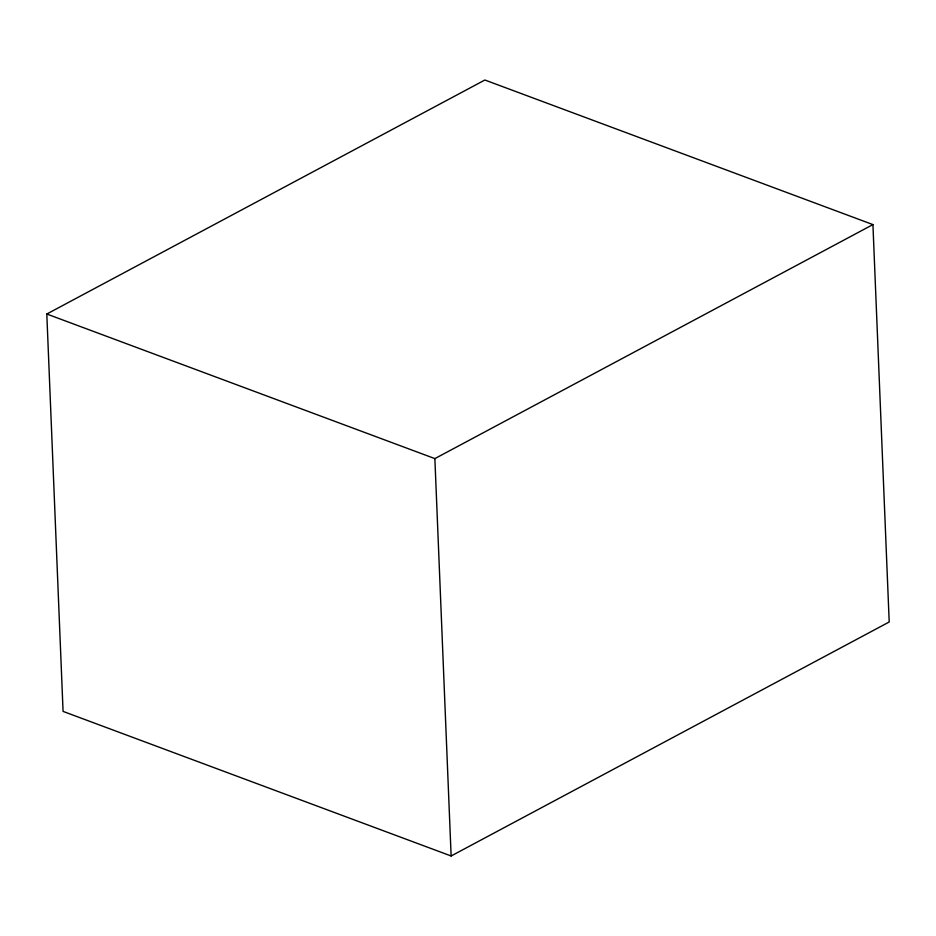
<?xml version="1.0" encoding="UTF-8"?>
<svg xmlns="http://www.w3.org/2000/svg" width="936" height="936" viewBox="0 0 936 936"><rect width="100%" height="100%" fill="white"/><g stroke="black" fill="none" stroke-linecap="round" stroke-linejoin="round"><path stroke-width="1.4" d="M46.8 314.016L484.871 80.016L872.925 224.593L889.2 621.984L451.129 855.984L63.075 711.407L46.8 314.016L434.866 458.605L872.925 224.593M434.866 458.605L451.129 855.984"/></g></svg>
